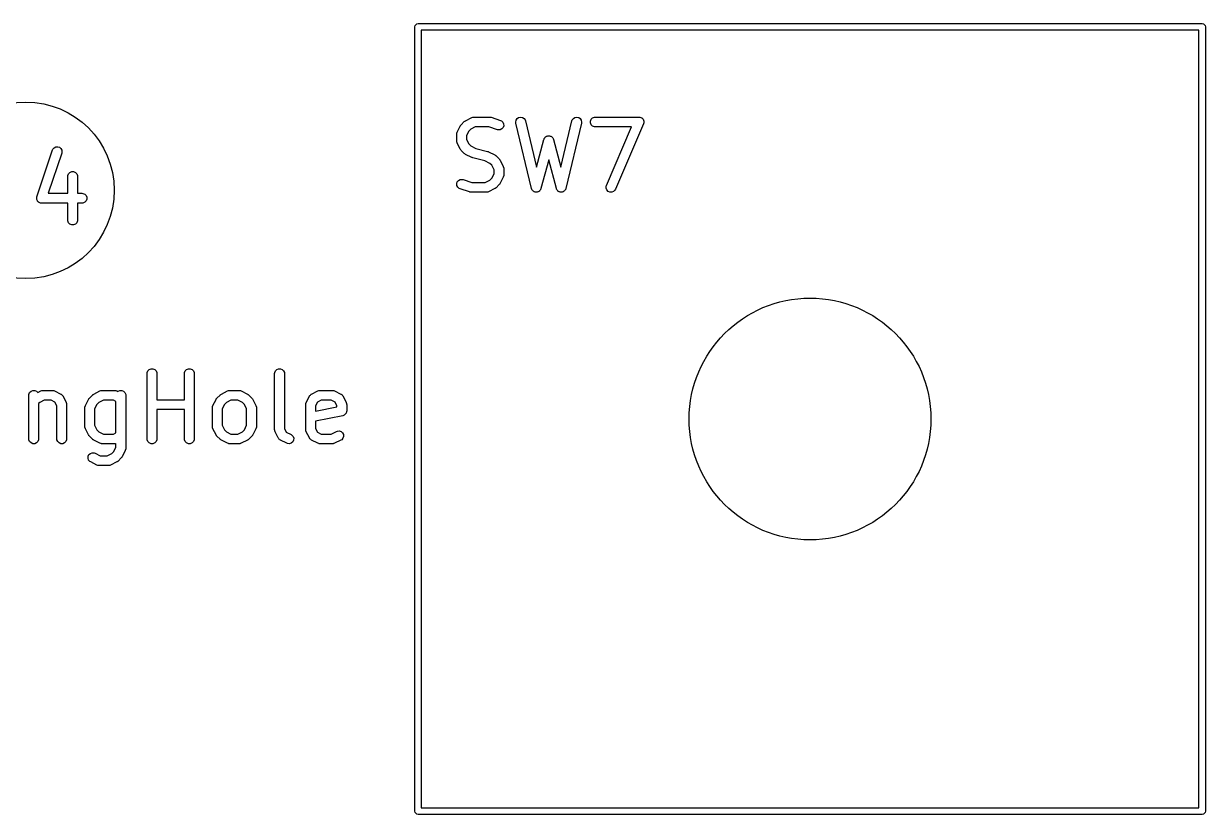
# Model space of a CAD drawing. Extents: x 0.58 to 7.69, y -5.21 to -0.56.
# Drawn here: x 6.613 to 7.325, y -2.876 to -2.4 of the extents above; entities that cross this region are included whole.
import ezdxf

# ---------------------------------------------------------------- set-up
doc = ezdxf.new("R2010")
doc.units = 0
doc.header["$MEASUREMENT"] = 0
doc.layers.add('BLACK', color=7, linetype='CONTINUOUS')

msp = doc.modelspace()

# ---------------------------------------------------------------- linework, layer by layer
at = {"layer": 'BLACK', "linetype": 'CONTINUOUS'}
for p, q in [((6.84843, -2.40157), (6.84858, -2.40082)), ((6.84843, -2.87402), (6.84843, -2.40157)), ((6.84858, -2.40082), (6.84964, -2.39976)), ((6.84964, -2.39976), (6.85039, -2.39961)), ((6.85039, -2.39961), (7.32283, -2.39961)), ((6.85236, -2.40354), (6.85236, -2.87205)), ((7.32087, -2.40354), (6.85236, -2.40354)), ((7.32087, -2.87205), (7.32087, -2.40354)), ((7.32283, -2.39961), (7.32359, -2.39976)), ((7.32359, -2.39976), (7.32465, -2.40082)), ((7.32465, -2.40082), (7.3248, -2.40157)), ((7.3248, -2.40157), (7.3248, -2.87402)), ((6.87907, -2.45808), (6.88282, -2.45621)), ((6.88282, -2.45621), (6.88336, -2.456)), ((6.88336, -2.456), (6.88347, -2.456)), ((6.88347, -2.456), (6.88356, -2.45596)), ((6.88356, -2.45596), (6.88414, -2.4559)), ((6.88414, -2.4559), (6.89351, -2.4559)), ((6.89351, -2.4559), (6.8938, -2.45593)), ((6.8938, -2.45593), (6.89388, -2.45592)), ((6.89388, -2.45592), (6.89398, -2.45594)), ((6.89398, -2.45594), (6.89409, -2.45596)), ((6.89409, -2.45596), (6.89416, -2.45598)), ((6.89416, -2.45598), (6.89445, -2.45605)), ((6.89445, -2.45605), (6.90007, -2.45792)), ((6.9101, -2.45684), (6.91103, -2.45617)), ((6.91103, -2.45617), (6.91215, -2.4559)), ((6.91215, -2.4559), (6.91329, -2.45608)), ((6.91329, -2.45608), (6.91427, -2.45669)), ((6.944, -2.45669), (6.94498, -2.45608)), ((6.94498, -2.45608), (6.94612, -2.4559)), ((6.94612, -2.4559), (6.94724, -2.45617)), ((6.94724, -2.45617), (6.94817, -2.45684)), ((6.9548, -2.45721), (6.95561, -2.4564)), ((6.95561, -2.4564), (6.95668, -2.45596)), ((6.95668, -2.45596), (6.95726, -2.4559)), ((6.95726, -2.4559), (6.9835, -2.4559)), ((6.9835, -2.4559), (6.98408, -2.45596)), ((6.98408, -2.45596), (6.9841, -2.45596)), ((6.9841, -2.45596), (6.98411, -2.45596)), ((6.98411, -2.45596), (6.98463, -2.45618)), ((6.98463, -2.45618), (6.98514, -2.4564)), ((6.98514, -2.4564), (6.98516, -2.45641)), ((6.98516, -2.45641), (6.98517, -2.45642)), ((6.98517, -2.45642), (6.98556, -2.45682)), ((6.874, -2.46503), (6.87587, -2.46128)), ((6.87587, -2.46128), (6.87603, -2.46103)), ((6.87603, -2.46103), (6.87606, -2.46096)), ((6.87606, -2.46096), (6.87613, -2.46088)), ((6.87613, -2.46088), (6.87618, -2.46079)), ((6.87618, -2.46079), (6.87624, -2.46074)), ((6.87624, -2.46074), (6.87643, -2.46051)), ((6.87643, -2.46051), (6.8783, -2.45864)), ((6.8783, -2.45864), (6.87853, -2.45845)), ((6.87853, -2.45845), (6.87858, -2.45839)), ((6.87858, -2.45839), (6.87867, -2.45834)), ((6.87867, -2.45834), (6.87875, -2.45827)), ((6.87875, -2.45827), (6.87882, -2.45824)), ((6.87882, -2.45824), (6.87907, -2.45808)), ((6.88214, -2.46315), (6.88094, -2.46435)), ((6.88484, -2.4618), (6.88214, -2.46315)), ((6.89303, -2.4618), (6.88484, -2.4618)), ((6.8982, -2.46353), (6.89303, -2.4618)), ((6.89877, -2.46366), (6.8982, -2.46353)), ((6.89992, -2.46357), (6.89877, -2.46366)), ((6.90095, -2.46306), (6.89992, -2.46357)), ((6.90007, -2.45792), (6.9006, -2.45816)), ((6.9006, -2.45816), (6.90147, -2.45892)), ((6.9017, -2.46219), (6.90095, -2.46306)), ((6.90147, -2.45892), (6.90199, -2.45995)), ((6.90207, -2.4611), (6.9017, -2.46219)), ((6.90199, -2.45995), (6.90207, -2.4611)), ((6.90931, -2.45896), (6.90949, -2.45782)), ((6.90939, -2.45954), (6.90931, -2.45896)), ((6.91876, -2.49891), (6.90939, -2.45954)), ((6.90949, -2.45782), (6.9101, -2.45684)), ((6.91427, -2.45669), (6.91494, -2.45762)), ((6.91494, -2.45762), (6.91513, -2.45817)), ((6.91513, -2.45817), (6.9218, -2.48615)), ((6.93647, -2.48615), (6.94313, -2.45817)), ((6.94888, -2.45954), (6.93951, -2.49891)), ((6.94313, -2.45817), (6.94332, -2.45762)), ((6.94332, -2.45762), (6.944, -2.45669)), ((6.94817, -2.45684), (6.94878, -2.45782)), ((6.94878, -2.45782), (6.94896, -2.45896)), ((6.94896, -2.45896), (6.94888, -2.45954)), ((6.95436, -2.45828), (6.9548, -2.45721)), ((6.95436, -2.45943), (6.95436, -2.45828)), ((6.9548, -2.46049), (6.95436, -2.45943)), ((6.95561, -2.46131), (6.9548, -2.46049)), ((6.95668, -2.46175), (6.95561, -2.46131)), ((6.95726, -2.4618), (6.95668, -2.46175)), ((6.97902, -2.4618), (6.95726, -2.4618)), ((6.96392, -2.49706), (6.97902, -2.4618)), ((6.98622, -2.46001), (6.96934, -2.49938)), ((6.98556, -2.45682), (6.98596, -2.45721)), ((6.98596, -2.45721), (6.98596, -2.45723)), ((6.98596, -2.45723), (6.98598, -2.45724)), ((6.98598, -2.45724), (6.98618, -2.45776)), ((6.98618, -2.45776), (6.9864, -2.45828)), ((6.98639, -2.45946), (6.98622, -2.46001)), ((6.9864, -2.45943), (6.98639, -2.45944)), ((6.98639, -2.45944), (6.98639, -2.45946)), ((6.9864, -2.45828), (6.9864, -2.45829)), ((6.9864, -2.45829), (6.9864, -2.45831)), ((6.9864, -2.45831), (6.9864, -2.45887)), ((6.9864, -2.45887), (6.9864, -2.45943)), ((6.87369, -2.46635), (6.87374, -2.46577)), ((6.87369, -2.4701), (6.87369, -2.46635)), ((6.87374, -2.47068), (6.87369, -2.4701)), ((6.87374, -2.46577), (6.87378, -2.46568)), ((6.87378, -2.47077), (6.87374, -2.47068)), ((6.87378, -2.46568), (6.87379, -2.46557)), ((6.87379, -2.46557), (6.874, -2.46503)), ((6.88094, -2.46435), (6.87959, -2.46705)), ((6.87959, -2.46705), (6.87959, -2.4694)), ((6.87959, -2.4694), (6.88094, -2.4721)), ((6.9218, -2.48615), (6.92628, -2.46934)), ((6.92628, -2.46934), (6.92633, -2.4692)), ((6.92633, -2.4692), (6.92634, -2.46915)), ((6.92634, -2.46915), (6.92638, -2.46908)), ((6.92638, -2.46908), (6.92648, -2.4688)), ((6.92648, -2.4688), (6.92672, -2.46849)), ((6.92672, -2.46849), (6.92692, -2.46815)), ((6.92692, -2.46815), (6.92707, -2.46803)), ((6.92707, -2.46803), (6.92718, -2.46788)), ((6.92718, -2.46788), (6.92752, -2.46769)), ((6.92752, -2.46769), (6.92783, -2.46745)), ((6.92783, -2.46745), (6.92802, -2.4674)), ((6.92802, -2.4674), (6.92818, -2.4673)), ((6.92818, -2.4673), (6.92857, -2.46725)), ((6.92857, -2.46725), (6.92894, -2.46715)), ((6.92894, -2.46715), (6.92913, -2.46718)), ((6.92913, -2.46718), (6.92932, -2.46715)), ((6.92932, -2.46715), (6.9297, -2.46725)), ((6.9297, -2.46725), (6.93009, -2.4673)), ((6.93009, -2.4673), (6.93025, -2.4674)), ((6.93025, -2.4674), (6.93044, -2.46745)), ((6.93044, -2.46745), (6.93075, -2.46769)), ((6.93075, -2.46769), (6.93108, -2.46788)), ((6.93108, -2.46788), (6.9312, -2.46803)), ((6.9312, -2.46803), (6.93135, -2.46815)), ((6.93135, -2.46815), (6.93155, -2.46849)), ((6.93155, -2.46849), (6.93178, -2.4688)), ((6.93178, -2.4688), (6.93189, -2.46908)), ((6.93189, -2.46908), (6.93193, -2.46915)), ((6.93193, -2.46915), (6.93194, -2.4692)), ((6.93194, -2.4692), (6.93199, -2.46934)), ((6.93199, -2.46934), (6.93647, -2.48615)), ((6.62075, -2.50385), (6.63012, -2.47573)), ((6.63572, -2.4776), (6.62764, -2.50183)), ((6.63012, -2.47573), (6.63036, -2.4752)), ((6.63036, -2.4752), (6.63111, -2.47433)), ((6.63111, -2.47433), (6.63214, -2.47381)), ((6.63214, -2.47381), (6.63329, -2.47373)), ((6.63329, -2.47373), (6.63438, -2.4741)), ((6.63438, -2.4741), (6.63525, -2.47485)), ((6.63525, -2.47485), (6.63577, -2.47588)), ((6.63585, -2.47703), (6.63572, -2.4776)), ((6.63577, -2.47588), (6.63585, -2.47703)), ((6.87379, -2.47088), (6.87378, -2.47077)), ((6.874, -2.47142), (6.87379, -2.47088)), ((6.87587, -2.47517), (6.874, -2.47142)), ((6.87603, -2.47542), (6.87587, -2.47517)), ((6.87606, -2.47549), (6.87603, -2.47542)), ((6.87613, -2.47557), (6.87606, -2.47549)), ((6.87618, -2.47566), (6.87613, -2.47557)), ((6.87624, -2.47571), (6.87618, -2.47566)), ((6.87643, -2.47594), (6.87624, -2.47571)), ((6.8783, -2.47781), (6.87643, -2.47594)), ((6.87853, -2.478), (6.8783, -2.47781)), ((6.88094, -2.4721), (6.88214, -2.4733)), ((6.88214, -2.4733), (6.88517, -2.47481)), ((6.88517, -2.47481), (6.89235, -2.47661)), ((6.89235, -2.47661), (6.8924, -2.47662)), ((6.8924, -2.47662), (6.89242, -2.47663)), ((6.89242, -2.47663), (6.89266, -2.47672)), ((6.89266, -2.47672), (6.8929, -2.4768)), ((6.8929, -2.4768), (6.89292, -2.47682)), ((6.89292, -2.47682), (6.89296, -2.47683)), ((6.89296, -2.47683), (6.89671, -2.47871)), ((6.87858, -2.47806), (6.87853, -2.478)), ((6.87867, -2.47811), (6.87858, -2.47806)), ((6.87875, -2.47818), (6.87867, -2.47811)), ((6.87882, -2.47821), (6.87875, -2.47818)), ((6.87907, -2.47837), (6.87882, -2.47821)), ((6.88282, -2.48024), (6.87907, -2.47837)), ((6.88286, -2.48026), (6.88282, -2.48024)), ((6.88288, -2.48027), (6.88286, -2.48026)), ((6.88312, -2.48035), (6.88288, -2.48027)), ((6.88336, -2.48045), (6.88312, -2.48035)), ((6.88338, -2.48045), (6.88336, -2.48045)), ((6.88342, -2.48046), (6.88338, -2.48045)), ((6.89061, -2.48226), (6.88342, -2.48046)), ((6.89364, -2.48378), (6.89061, -2.48226)), ((6.89484, -2.48497), (6.89364, -2.48378)), ((6.89618, -2.48767), (6.89484, -2.48497)), ((6.89671, -2.47871), (6.89696, -2.47886)), ((6.89696, -2.47886), (6.89703, -2.47889)), ((6.89703, -2.47889), (6.89711, -2.47896)), ((6.89711, -2.47896), (6.8972, -2.47902)), ((6.8972, -2.47902), (6.89725, -2.47907)), ((6.89725, -2.47907), (6.89748, -2.47926)), ((6.89748, -2.47926), (6.89935, -2.48114)), ((6.89935, -2.48114), (6.89954, -2.48136)), ((6.89954, -2.48136), (6.8996, -2.48141)), ((6.8996, -2.48141), (6.89965, -2.4815)), ((6.89965, -2.4815), (6.89972, -2.48158)), ((6.89972, -2.48158), (6.89975, -2.48165)), ((6.89975, -2.48165), (6.8999, -2.4819)), ((6.8999, -2.4819), (6.90178, -2.48565)), ((6.92913, -2.48156), (6.92449, -2.49898)), ((6.93378, -2.49898), (6.92913, -2.48156)), ((6.63934, -2.49166), (6.6394, -2.49108)), ((6.63934, -2.50183), (6.63934, -2.49166)), ((6.6394, -2.49108), (6.63984, -2.49002)), ((6.63984, -2.49002), (6.64065, -2.4892)), ((6.64065, -2.4892), (6.64172, -2.48876)), ((6.64172, -2.48876), (6.64287, -2.48876)), ((6.64287, -2.48876), (6.64394, -2.4892)), ((6.64394, -2.4892), (6.64475, -2.49002)), ((6.64475, -2.49002), (6.64519, -2.49108)), ((6.64519, -2.49108), (6.64525, -2.49166)), ((6.64525, -2.49166), (6.64525, -2.50183)), ((6.89484, -2.49272), (6.89618, -2.49003)), ((6.89618, -2.49003), (6.89618, -2.48767)), ((6.90178, -2.49204), (6.8999, -2.49579)), ((6.90178, -2.48565), (6.90199, -2.48619)), ((6.90199, -2.4915), (6.90178, -2.49204)), ((6.90199, -2.48619), (6.90199, -2.4863)), ((6.90199, -2.4863), (6.90203, -2.4864)), ((6.90203, -2.4913), (6.90199, -2.4914)), ((6.90199, -2.4914), (6.90199, -2.4915)), ((6.90203, -2.4864), (6.90209, -2.48697)), ((6.90209, -2.49072), (6.90203, -2.4913)), ((6.90209, -2.48697), (6.90209, -2.49072)), ((6.87371, -2.49598), (6.87408, -2.49488)), ((6.87379, -2.49713), (6.87371, -2.49598)), ((6.87431, -2.49816), (6.87379, -2.49713)), ((6.87408, -2.49488), (6.87483, -2.49401)), ((6.87518, -2.49891), (6.87431, -2.49816)), ((6.87483, -2.49401), (6.87586, -2.4935)), ((6.87571, -2.49915), (6.87518, -2.49891)), ((6.88133, -2.50102), (6.87571, -2.49915)), ((6.87586, -2.4935), (6.87701, -2.49342)), ((6.87701, -2.49342), (6.87757, -2.49355)), ((6.87757, -2.49355), (6.88274, -2.49527)), ((6.88274, -2.49527), (6.89094, -2.49527)), ((6.89094, -2.49527), (6.89364, -2.49392)), ((6.89671, -2.49899), (6.89296, -2.50086)), ((6.89364, -2.49392), (6.89484, -2.49272)), ((6.89696, -2.49883), (6.89671, -2.49899)), ((6.89703, -2.4988), (6.89696, -2.49883)), ((6.89711, -2.49874), (6.89703, -2.4988)), ((6.8972, -2.49868), (6.89711, -2.49874)), ((6.89725, -2.49862), (6.8972, -2.49868)), ((6.89748, -2.49843), (6.89725, -2.49862)), ((6.89935, -2.49656), (6.89748, -2.49843)), ((6.89954, -2.49633), (6.89935, -2.49656)), ((6.8996, -2.49628), (6.89954, -2.49633)), ((6.89965, -2.49619), (6.8996, -2.49628)), ((6.89972, -2.49611), (6.89965, -2.49619)), ((6.89975, -2.49604), (6.89972, -2.49611)), ((6.8999, -2.49579), (6.89975, -2.49604)), ((6.91883, -2.4991), (6.91876, -2.49891)), ((6.91884, -2.49917), (6.91883, -2.4991)), ((6.91888, -2.49924), (6.91884, -2.49917)), ((6.91895, -2.49945), (6.91888, -2.49924)), ((6.92441, -2.49918), (6.9244, -2.49925)), ((6.92449, -2.49898), (6.92441, -2.49918)), ((6.93385, -2.49918), (6.93378, -2.49898)), ((6.93386, -2.49925), (6.93385, -2.49918)), ((6.93939, -2.49924), (6.93932, -2.49945)), ((6.93943, -2.49917), (6.93939, -2.49924)), ((6.93944, -2.4991), (6.93943, -2.49917)), ((6.93951, -2.49891), (6.93944, -2.4991)), ((6.96373, -2.49876), (6.96374, -2.49761)), ((6.96415, -2.49983), (6.96373, -2.49876)), ((6.96374, -2.49761), (6.96392, -2.49706)), ((6.62062, -2.50441), (6.62065, -2.50427)), ((6.62065, -2.50489), (6.62062, -2.50441)), ((6.62065, -2.50421), (6.62068, -2.50413)), ((6.62065, -2.50427), (6.62065, -2.50421)), ((6.62065, -2.50536), (6.62065, -2.50489)), ((6.62069, -2.50546), (6.62065, -2.50536)), ((6.62068, -2.50413), (6.62075, -2.50385)), ((6.6207, -2.50556), (6.62069, -2.50546)), ((6.62091, -2.50599), (6.6207, -2.50556)), ((6.62109, -2.50642), (6.62091, -2.50599)), ((6.62764, -2.50183), (6.63934, -2.50183)), ((6.64525, -2.50183), (6.64792, -2.50183)), ((6.64792, -2.50183), (6.6485, -2.50189)), ((6.6485, -2.50189), (6.64956, -2.50233)), ((6.64956, -2.50233), (6.65037, -2.50314)), ((6.65037, -2.50314), (6.65081, -2.50421)), ((6.65081, -2.50536), (6.65037, -2.50642)), ((6.65081, -2.50421), (6.65081, -2.50536)), ((6.88162, -2.50109), (6.88133, -2.50102)), ((6.88169, -2.50112), (6.88162, -2.50109)), ((6.88179, -2.50113), (6.88169, -2.50112)), ((6.8819, -2.50115), (6.88179, -2.50113)), ((6.88197, -2.50115), (6.8819, -2.50115)), ((6.88226, -2.50117), (6.88197, -2.50115)), ((6.89164, -2.50117), (6.88226, -2.50117)), ((6.89221, -2.50112), (6.89164, -2.50117)), ((6.89231, -2.50108), (6.89221, -2.50112)), ((6.89242, -2.50107), (6.89231, -2.50108)), ((6.89296, -2.50086), (6.89242, -2.50107)), ((6.9192, -2.4998), (6.91895, -2.49945)), ((6.91942, -2.50017), (6.9192, -2.4998)), ((6.91954, -2.50026), (6.91942, -2.50017)), ((6.91963, -2.50039), (6.91954, -2.50026)), ((6.91999, -2.50061), (6.91963, -2.50039)), ((6.92033, -2.50087), (6.91999, -2.50061)), ((6.92048, -2.50091), (6.92033, -2.50087)), ((6.92061, -2.50099), (6.92048, -2.50091)), ((6.92103, -2.50106), (6.92061, -2.50099)), ((6.92145, -2.50117), (6.92103, -2.50106)), ((6.9216, -2.50115), (6.92145, -2.50117)), ((6.92175, -2.50117), (6.9216, -2.50115)), ((6.92216, -2.50107), (6.92175, -2.50117)), ((6.92259, -2.50102), (6.92216, -2.50107)), ((6.92272, -2.50094), (6.92259, -2.50102)), ((6.92287, -2.50091), (6.92272, -2.50094)), ((6.92321, -2.50065), (6.92287, -2.50091)), ((6.92358, -2.50044), (6.92321, -2.50065)), ((6.92368, -2.50032), (6.92358, -2.50044)), ((6.9238, -2.50023), (6.92368, -2.50032)), ((6.92402, -2.49986), (6.9238, -2.50023)), ((6.92428, -2.49952), (6.92402, -2.49986)), ((6.92436, -2.49931), (6.92428, -2.49952)), ((6.9244, -2.49925), (6.92436, -2.49931)), ((6.9339, -2.49931), (6.93386, -2.49925)), ((6.93398, -2.49952), (6.9339, -2.49931)), ((6.93424, -2.49986), (6.93398, -2.49952)), ((6.93447, -2.50023), (6.93424, -2.49986)), ((6.93459, -2.50032), (6.93447, -2.50023)), ((6.93468, -2.50044), (6.93459, -2.50032)), ((6.93505, -2.50065), (6.93468, -2.50044)), ((6.9354, -2.50091), (6.93505, -2.50065)), ((6.93555, -2.50094), (6.9354, -2.50091)), ((6.93568, -2.50102), (6.93555, -2.50094)), ((6.93611, -2.50107), (6.93568, -2.50102)), ((6.93652, -2.50117), (6.93611, -2.50107)), ((6.93667, -2.50115), (6.93652, -2.50117)), ((6.93682, -2.50117), (6.93667, -2.50115)), ((6.93724, -2.50106), (6.93682, -2.50117)), ((6.93766, -2.50099), (6.93724, -2.50106)), ((6.93779, -2.50091), (6.93766, -2.50099)), ((6.93794, -2.50087), (6.93779, -2.50091)), ((6.93828, -2.50061), (6.93794, -2.50087)), ((6.93864, -2.50039), (6.93828, -2.50061)), ((6.93873, -2.50026), (6.93864, -2.50039)), ((6.93885, -2.50017), (6.93873, -2.50026)), ((6.93907, -2.4998), (6.93885, -2.50017)), ((6.93932, -2.49945), (6.93907, -2.4998)), ((6.96496, -2.50066), (6.96415, -2.49983)), ((6.96602, -2.50111), (6.96496, -2.50066)), ((6.96717, -2.50112), (6.96602, -2.50111)), ((6.96824, -2.5007), (6.96717, -2.50112)), ((6.96906, -2.49989), (6.96824, -2.5007)), ((6.96934, -2.49938), (6.96906, -2.49989)), ((6.62117, -2.5065), (6.62109, -2.50642)), ((6.62121, -2.50659), (6.62117, -2.5065)), ((6.62157, -2.5069), (6.62121, -2.50659)), ((6.62191, -2.50724), (6.62157, -2.5069)), ((6.622, -2.50728), (6.62191, -2.50724)), ((6.62208, -2.50735), (6.622, -2.50728)), ((6.62253, -2.5075), (6.62208, -2.50735)), ((6.62297, -2.50768), (6.62253, -2.5075)), ((6.62312, -2.50769), (6.62297, -2.50768)), ((6.62318, -2.50771), (6.62312, -2.50769)), ((6.62326, -2.50771), (6.62318, -2.50771)), ((6.62355, -2.50774), (6.62326, -2.50771)), ((6.63934, -2.50774), (6.62355, -2.50774)), ((6.63934, -2.51791), (6.63934, -2.50774)), ((6.64792, -2.50774), (6.64525, -2.50774)), ((6.64525, -2.50774), (6.64525, -2.51791)), ((6.6485, -2.50768), (6.64792, -2.50774)), ((6.64956, -2.50724), (6.6485, -2.50768)), ((6.65037, -2.50642), (6.64956, -2.50724)), ((6.6394, -2.51848), (6.63934, -2.51791)), ((6.63984, -2.51955), (6.6394, -2.51848)), ((6.64065, -2.52036), (6.63984, -2.51955)), ((6.64172, -2.5208), (6.64065, -2.52036)), ((6.64394, -2.52036), (6.64287, -2.5208)), ((6.64475, -2.51955), (6.64394, -2.52036)), ((6.64519, -2.51848), (6.64475, -2.51955)), ((6.64525, -2.51791), (6.64519, -2.51848)), ((6.64287, -2.5208), (6.64172, -2.5208)), ((6.68715, -2.61043), (6.68721, -2.60985)), ((6.68715, -2.6498), (6.68715, -2.61043)), ((6.68721, -2.60985), (6.68765, -2.60879)), ((6.68765, -2.60879), (6.68846, -2.60797)), ((6.68846, -2.60797), (6.68953, -2.60753)), ((6.68953, -2.60753), (6.69068, -2.60753)), ((6.69068, -2.60753), (6.69174, -2.60797)), ((6.69174, -2.60797), (6.69256, -2.60879)), ((6.69256, -2.60879), (6.693, -2.60985)), ((6.693, -2.60985), (6.69305, -2.61043)), ((6.69305, -2.61043), (6.69305, -2.62622)), ((6.70965, -2.61043), (6.7097, -2.60985)), ((6.70965, -2.62622), (6.70965, -2.61043)), ((6.7097, -2.60985), (6.71014, -2.60879)), ((6.71014, -2.60879), (6.71096, -2.60797)), ((6.71096, -2.60797), (6.71202, -2.60753)), ((6.71202, -2.60753), (6.71317, -2.60753)), ((6.71317, -2.60753), (6.71424, -2.60797)), ((6.71424, -2.60797), (6.71505, -2.60879)), ((6.71505, -2.60879), (6.71549, -2.60985)), ((6.71549, -2.60985), (6.71555, -2.61043)), ((6.71555, -2.61043), (6.71555, -2.6498)), ((6.76401, -2.61043), (6.76407, -2.60985)), ((6.76401, -2.64417), (6.76401, -2.61043)), ((6.76407, -2.60985), (6.76451, -2.60879)), ((6.76451, -2.60879), (6.76533, -2.60797)), ((6.76533, -2.60797), (6.76639, -2.60753)), ((6.76639, -2.60753), (6.76754, -2.60753)), ((6.76754, -2.60753), (6.76861, -2.60797)), ((6.76861, -2.60797), (6.76942, -2.60879)), ((6.76942, -2.60879), (6.76986, -2.60985)), ((6.76986, -2.60985), (6.76992, -2.61043)), ((6.76992, -2.61043), (6.76992, -2.64347)), ((6.61591, -2.62355), (6.61596, -2.62297)), ((6.61591, -2.6498), (6.61591, -2.62355)), ((6.61596, -2.62297), (6.6164, -2.62191)), ((6.6164, -2.62191), (6.61722, -2.62109)), ((6.61722, -2.62109), (6.61828, -2.62065)), ((6.61828, -2.62065), (6.61944, -2.62065)), ((6.61944, -2.62065), (6.6205, -2.62109)), ((6.6205, -2.62109), (6.62126, -2.62186)), ((6.62126, -2.62186), (6.62316, -2.62091)), ((6.62518, -2.6265), (6.62248, -2.62785)), ((6.62316, -2.62091), (6.6237, -2.6207)), ((6.6237, -2.6207), (6.62381, -2.62069)), ((6.62381, -2.62069), (6.62391, -2.62065)), ((6.62391, -2.62065), (6.62448, -2.6206)), ((6.62448, -2.6206), (6.63011, -2.6206)), ((6.62941, -2.6265), (6.62518, -2.6265)), ((6.63166, -2.62762), (6.62941, -2.6265)), ((6.63011, -2.6206), (6.63068, -2.62065)), ((6.63068, -2.62065), (6.63078, -2.62069)), ((6.63078, -2.62069), (6.63089, -2.6207)), ((6.63089, -2.6207), (6.63143, -2.62091)), ((6.63143, -2.62091), (6.63518, -2.62278)), ((6.63518, -2.62278), (6.63528, -2.62284)), ((6.63528, -2.62284), (6.63532, -2.62286)), ((6.63532, -2.62286), (6.63538, -2.62291)), ((6.63538, -2.62291), (6.63567, -2.62309)), ((6.63567, -2.62309), (6.63591, -2.62337)), ((6.63591, -2.62337), (6.63619, -2.62361)), ((6.63619, -2.62361), (6.63637, -2.62391)), ((6.63637, -2.62391), (6.63642, -2.62396)), ((6.63642, -2.62396), (6.63644, -2.62401)), ((6.63644, -2.62401), (6.6365, -2.6241)), ((6.6365, -2.6241), (6.63837, -2.62785)), ((6.64996, -2.62973), (6.65184, -2.62598)), ((6.65184, -2.62598), (6.652, -2.62573)), ((6.652, -2.62573), (6.65203, -2.62566)), ((6.65203, -2.62566), (6.65209, -2.62558)), ((6.65209, -2.62558), (6.65215, -2.62549)), ((6.65215, -2.62549), (6.65221, -2.62544)), ((6.65221, -2.62544), (6.65239, -2.62521)), ((6.65239, -2.62521), (6.65427, -2.62334)), ((6.65427, -2.62334), (6.65449, -2.62315)), ((6.65449, -2.62315), (6.65455, -2.62309)), ((6.65455, -2.62309), (6.65463, -2.62304)), ((6.65463, -2.62304), (6.65471, -2.62297)), ((6.65471, -2.62297), (6.65479, -2.62294)), ((6.65479, -2.62294), (6.65503, -2.62278)), ((6.65503, -2.62278), (6.65878, -2.62091)), ((6.6608, -2.6265), (6.6581, -2.62785)), ((6.65878, -2.62091), (6.65933, -2.6207)), ((6.65933, -2.6207), (6.65943, -2.62069)), ((6.65943, -2.62069), (6.65953, -2.62065)), ((6.65953, -2.62065), (6.6601, -2.6206)), ((6.6601, -2.6206), (6.6676, -2.6206)), ((6.66691, -2.6265), (6.6608, -2.6265)), ((6.6684, -2.62725), (6.66691, -2.6265)), ((6.6676, -2.6206), (6.66818, -2.62065)), ((6.66818, -2.62065), (6.66828, -2.62069)), ((6.66828, -2.62069), (6.66838, -2.6207)), ((6.66838, -2.6207), (6.66892, -2.62091)), ((6.6684, -2.6461), (6.6684, -2.62725)), ((6.66892, -2.62091), (6.66957, -2.62123)), ((6.66957, -2.62123), (6.66971, -2.62109)), ((6.66971, -2.62109), (6.67078, -2.62065)), ((6.67078, -2.62065), (6.67193, -2.62065)), ((6.67193, -2.62065), (6.67299, -2.62109)), ((6.67299, -2.62109), (6.67381, -2.62191)), ((6.67381, -2.62191), (6.67425, -2.62297)), ((6.67425, -2.62297), (6.67431, -2.62355)), ((6.67431, -2.62355), (6.67431, -2.65542)), ((6.69305, -2.62622), (6.70965, -2.62622)), ((6.72683, -2.62973), (6.72871, -2.62598)), ((6.72871, -2.62598), (6.72886, -2.62573)), ((6.72886, -2.62573), (6.72889, -2.62566)), ((6.72889, -2.62566), (6.72896, -2.62558)), ((6.72896, -2.62558), (6.72901, -2.62549)), ((6.72901, -2.62549), (6.72907, -2.62544)), ((6.72907, -2.62544), (6.72926, -2.62521)), ((6.72926, -2.62521), (6.73113, -2.62334)), ((6.73113, -2.62334), (6.73136, -2.62315)), ((6.73136, -2.62315), (6.73141, -2.62309)), ((6.73141, -2.62309), (6.7315, -2.62304)), ((6.7315, -2.62304), (6.73158, -2.62297)), ((6.73158, -2.62297), (6.73165, -2.62294)), ((6.73165, -2.62294), (6.7319, -2.62278)), ((6.7319, -2.62278), (6.73565, -2.62091)), ((6.73767, -2.6265), (6.73497, -2.62785)), ((6.73565, -2.62091), (6.73619, -2.6207)), ((6.73619, -2.6207), (6.7363, -2.62069)), ((6.7363, -2.62069), (6.73639, -2.62065)), ((6.73639, -2.62065), (6.73697, -2.6206)), ((6.73697, -2.6206), (6.74259, -2.6206)), ((6.7419, -2.6265), (6.73767, -2.6265)), ((6.7446, -2.62785), (6.7419, -2.6265)), ((6.74259, -2.6206), (6.74317, -2.62065)), ((6.74317, -2.62065), (6.74327, -2.62069)), ((6.74327, -2.62069), (6.74337, -2.6207)), ((6.74337, -2.6207), (6.74392, -2.62091)), ((6.74392, -2.62091), (6.74766, -2.62278)), ((6.74766, -2.62278), (6.74791, -2.62294)), ((6.74791, -2.62294), (6.74798, -2.62297)), ((6.74798, -2.62297), (6.74807, -2.62304)), ((6.74807, -2.62304), (6.74815, -2.62309)), ((6.74815, -2.62309), (6.74821, -2.62315)), ((6.74821, -2.62315), (6.74843, -2.62334)), ((6.74843, -2.62334), (6.75031, -2.62521)), ((6.75031, -2.62521), (6.75049, -2.62544)), ((6.75049, -2.62544), (6.75055, -2.62549)), ((6.75055, -2.62549), (6.75061, -2.62558)), ((6.75061, -2.62558), (6.75067, -2.62566)), ((6.75067, -2.62566), (6.7507, -2.62573)), ((6.7507, -2.62573), (6.75086, -2.62598)), ((6.75086, -2.62598), (6.75273, -2.62973)), ((6.78307, -2.62785), (6.78495, -2.6241)), ((6.78495, -2.6241), (6.78501, -2.62401)), ((6.78501, -2.62401), (6.78502, -2.62396)), ((6.78502, -2.62396), (6.78507, -2.62391)), ((6.78507, -2.62391), (6.78526, -2.62361)), ((6.78526, -2.62361), (6.78554, -2.62337)), ((6.78554, -2.62337), (6.78578, -2.62309)), ((6.78578, -2.62309), (6.78607, -2.62291)), ((6.78607, -2.62291), (6.78613, -2.62286)), ((6.78613, -2.62286), (6.78617, -2.62284)), ((6.78617, -2.62284), (6.78627, -2.62278)), ((6.78627, -2.62278), (6.79002, -2.62091)), ((6.79204, -2.6265), (6.78979, -2.62762)), ((6.79002, -2.62091), (6.79056, -2.6207)), ((6.79056, -2.6207), (6.79066, -2.62069)), ((6.79066, -2.62069), (6.79076, -2.62065)), ((6.79076, -2.62065), (6.79134, -2.6206)), ((6.79134, -2.6206), (6.79884, -2.6206)), ((6.79814, -2.6265), (6.79204, -2.6265)), ((6.80039, -2.62762), (6.79814, -2.6265)), ((6.79884, -2.6206), (6.79941, -2.62065)), ((6.79941, -2.62065), (6.79951, -2.62069)), ((6.79951, -2.62069), (6.79962, -2.6207)), ((6.79962, -2.6207), (6.80016, -2.62091)), ((6.80016, -2.62091), (6.80391, -2.62278)), ((6.80391, -2.62278), (6.804, -2.62284)), ((6.804, -2.62284), (6.80405, -2.62286)), ((6.80405, -2.62286), (6.80411, -2.62291)), ((6.80411, -2.62291), (6.8044, -2.62309)), ((6.8044, -2.62309), (6.80464, -2.62337)), ((6.80464, -2.62337), (6.80492, -2.62361)), ((6.80492, -2.62361), (6.8051, -2.62391)), ((6.8051, -2.62391), (6.80515, -2.62396)), ((6.80515, -2.62396), (6.80517, -2.62401)), ((6.80517, -2.62401), (6.80523, -2.6241)), ((6.80523, -2.6241), (6.8071, -2.62785)), ((6.62248, -2.62785), (6.62181, -2.62852)), ((6.62181, -2.62852), (6.62181, -2.6498)), ((6.63278, -2.62987), (6.63166, -2.62762)), ((6.63278, -2.6498), (6.63278, -2.62987)), ((6.63837, -2.62785), (6.63858, -2.62839)), ((6.63858, -2.62839), (6.63859, -2.6285)), ((6.63859, -2.6285), (6.63863, -2.6286)), ((6.63863, -2.6286), (6.63869, -2.62917)), ((6.63869, -2.62917), (6.63869, -2.6498)), ((6.64965, -2.63105), (6.64971, -2.63047)), ((6.64965, -2.6423), (6.64965, -2.63105)), ((6.64971, -2.63047), (6.64975, -2.63037)), ((6.64975, -2.63037), (6.64976, -2.63027)), ((6.64976, -2.63027), (6.64996, -2.62973)), ((6.65691, -2.62905), (6.65556, -2.63175)), ((6.65556, -2.63175), (6.65556, -2.6416)), ((6.6581, -2.62785), (6.65691, -2.62905)), ((6.70965, -2.63213), (6.69305, -2.63213)), ((6.69305, -2.63213), (6.69305, -2.6498)), ((6.70965, -2.6498), (6.70965, -2.63213)), ((6.72652, -2.63105), (6.72658, -2.63047)), ((6.72652, -2.6423), (6.72652, -2.63105)), ((6.72658, -2.63047), (6.72662, -2.63037)), ((6.72662, -2.63027), (6.72683, -2.62973)), ((6.72662, -2.63037), (6.72662, -2.63027)), ((6.73377, -2.62905), (6.73242, -2.63175)), ((6.73242, -2.63175), (6.73242, -2.6416)), ((6.73497, -2.62785), (6.73377, -2.62905)), ((6.74579, -2.62905), (6.7446, -2.62785)), ((6.74714, -2.63175), (6.74579, -2.62905)), ((6.74714, -2.6416), (6.74714, -2.63175)), ((6.75273, -2.62973), (6.75294, -2.63027)), ((6.75294, -2.63027), (6.75295, -2.63037)), ((6.75295, -2.63037), (6.75299, -2.63047)), ((6.75299, -2.63047), (6.75305, -2.63105)), ((6.75305, -2.63105), (6.75305, -2.6423)), ((6.78276, -2.62917), (6.78282, -2.6286)), ((6.78276, -2.64417), (6.78276, -2.62917)), ((6.78282, -2.6286), (6.78286, -2.6285)), ((6.78286, -2.6285), (6.78287, -2.62839)), ((6.78287, -2.62839), (6.78307, -2.62785)), ((6.78979, -2.62762), (6.78867, -2.62987)), ((6.78867, -2.62987), (6.78867, -2.63307)), ((6.78867, -2.63307), (6.80151, -2.6305)), ((6.80151, -2.62987), (6.80039, -2.62762)), ((6.80151, -2.6305), (6.80151, -2.62987)), ((6.80703, -2.63429), (6.80692, -2.63456)), ((6.80719, -2.63405), (6.80703, -2.63429)), ((6.8071, -2.62785), (6.80731, -2.62839)), ((6.80725, -2.63377), (6.80719, -2.63405)), ((6.80736, -2.6335), (6.80725, -2.63377)), ((6.80731, -2.62839), (6.80732, -2.6285)), ((6.80732, -2.6285), (6.80736, -2.6286)), ((6.80736, -2.6286), (6.80741, -2.62917)), ((6.80741, -2.63292), (6.80736, -2.6335)), ((6.80741, -2.62917), (6.80741, -2.63292)), ((6.65556, -2.6416), (6.65691, -2.6443)), ((6.73242, -2.6416), (6.73377, -2.6443)), ((6.74579, -2.6443), (6.74714, -2.6416)), ((6.80504, -2.63582), (6.78867, -2.63909)), ((6.78867, -2.63909), (6.78867, -2.64347)), ((6.80559, -2.63565), (6.80504, -2.63582)), ((6.80584, -2.63549), (6.80559, -2.63565)), ((6.8061, -2.63538), (6.80584, -2.63549)), ((6.80631, -2.63517), (6.8061, -2.63538)), ((6.80655, -2.63501), (6.80631, -2.63517)), ((6.80671, -2.63477), (6.80655, -2.63501)), ((6.80692, -2.63456), (6.80671, -2.63477)), ((6.64971, -2.64287), (6.64965, -2.6423)), ((6.64975, -2.64297), (6.64971, -2.64287)), ((6.64976, -2.64308), (6.64975, -2.64297)), ((6.64996, -2.64362), (6.64976, -2.64308)), ((6.65184, -2.64737), (6.64996, -2.64362)), ((6.652, -2.64761), (6.65184, -2.64737)), ((6.65203, -2.64769), (6.652, -2.64761)), ((6.65209, -2.64777), (6.65203, -2.64769)), ((6.65215, -2.64786), (6.65209, -2.64777)), ((6.65221, -2.64791), (6.65215, -2.64786)), ((6.65239, -2.64813), (6.65221, -2.64791)), ((6.65427, -2.65001), (6.65239, -2.64813)), ((6.65691, -2.6443), (6.6581, -2.64549)), ((6.6581, -2.64549), (6.6608, -2.64684)), ((6.6608, -2.64684), (6.66691, -2.64684)), ((6.66691, -2.64684), (6.6684, -2.6461)), ((6.72658, -2.64287), (6.72652, -2.6423)), ((6.72662, -2.64297), (6.72658, -2.64287)), ((6.72662, -2.64308), (6.72662, -2.64297)), ((6.72683, -2.64362), (6.72662, -2.64308)), ((6.72871, -2.64737), (6.72683, -2.64362)), ((6.72886, -2.64761), (6.72871, -2.64737)), ((6.72889, -2.64769), (6.72886, -2.64761)), ((6.72896, -2.64777), (6.72889, -2.64769)), ((6.72901, -2.64786), (6.72896, -2.64777)), ((6.72907, -2.64791), (6.72901, -2.64786)), ((6.72926, -2.64813), (6.72907, -2.64791)), ((6.73113, -2.65001), (6.72926, -2.64813)), ((6.73377, -2.6443), (6.73497, -2.64549)), ((6.73497, -2.64549), (6.73767, -2.64684)), ((6.73767, -2.64684), (6.7419, -2.64684)), ((6.7419, -2.64684), (6.7446, -2.64549)), ((6.7446, -2.64549), (6.74579, -2.6443)), ((6.75031, -2.64813), (6.74843, -2.65001)), ((6.75049, -2.64791), (6.75031, -2.64813)), ((6.75055, -2.64786), (6.75049, -2.64791)), ((6.75061, -2.64777), (6.75055, -2.64786)), ((6.75067, -2.64769), (6.75061, -2.64777)), ((6.7507, -2.64761), (6.75067, -2.64769)), ((6.75086, -2.64737), (6.7507, -2.64761)), ((6.75273, -2.64362), (6.75086, -2.64737)), ((6.75294, -2.64308), (6.75273, -2.64362)), ((6.75295, -2.64297), (6.75294, -2.64308)), ((6.75299, -2.64287), (6.75295, -2.64297)), ((6.75305, -2.6423), (6.75299, -2.64287)), ((6.76407, -2.64475), (6.76401, -2.64417)), ((6.76411, -2.64485), (6.76407, -2.64475)), ((6.76412, -2.64495), (6.76411, -2.64485)), ((6.76433, -2.64549), (6.76412, -2.64495)), ((6.7662, -2.64924), (6.76433, -2.64549)), ((6.76992, -2.64347), (6.77104, -2.64572)), ((6.77104, -2.64572), (6.77391, -2.64716)), ((6.77391, -2.64716), (6.7744, -2.64746)), ((6.7744, -2.64746), (6.77516, -2.64833)), ((6.77516, -2.64833), (6.77552, -2.64943)), ((6.78282, -2.64475), (6.78276, -2.64417)), ((6.78286, -2.64485), (6.78282, -2.64475)), ((6.78287, -2.64495), (6.78286, -2.64485)), ((6.78307, -2.64549), (6.78287, -2.64495)), ((6.78495, -2.64924), (6.78307, -2.64549)), ((6.78867, -2.64347), (6.78979, -2.64572)), ((6.78979, -2.64572), (6.79204, -2.64684)), ((6.79204, -2.64684), (6.79814, -2.64684)), ((6.79814, -2.64684), (6.80127, -2.64528)), ((6.80127, -2.64528), (6.80181, -2.64507)), ((6.80181, -2.64507), (6.80296, -2.64499)), ((6.80296, -2.64499), (6.80405, -2.64536)), ((6.80405, -2.64536), (6.80492, -2.64611)), ((6.80492, -2.64611), (6.80544, -2.64714)), ((6.80552, -2.64829), (6.80515, -2.64938)), ((6.80544, -2.64714), (6.80552, -2.64829)), ((6.61596, -2.65037), (6.61591, -2.6498)), ((6.6164, -2.65144), (6.61596, -2.65037)), ((6.61722, -2.65225), (6.6164, -2.65144)), ((6.61828, -2.65269), (6.61722, -2.65225)), ((6.61944, -2.65269), (6.61828, -2.65269)), ((6.6205, -2.65225), (6.61944, -2.65269)), ((6.62132, -2.65144), (6.6205, -2.65225)), ((6.62176, -2.65037), (6.62132, -2.65144)), ((6.62181, -2.6498), (6.62176, -2.65037)), ((6.63284, -2.65037), (6.63278, -2.6498)), ((6.63328, -2.65144), (6.63284, -2.65037)), ((6.63409, -2.65225), (6.63328, -2.65144)), ((6.63516, -2.65269), (6.63409, -2.65225)), ((6.63631, -2.65269), (6.63516, -2.65269)), ((6.63737, -2.65225), (6.63631, -2.65269)), ((6.63819, -2.65144), (6.63737, -2.65225)), ((6.63863, -2.65037), (6.63819, -2.65144)), ((6.63869, -2.6498), (6.63863, -2.65037)), ((6.65449, -2.65019), (6.65427, -2.65001)), ((6.65455, -2.65025), (6.65449, -2.65019)), ((6.65463, -2.65031), (6.65455, -2.65025)), ((6.65471, -2.65038), (6.65463, -2.65031)), ((6.65479, -2.65041), (6.65471, -2.65038)), ((6.65503, -2.65056), (6.65479, -2.65041)), ((6.65878, -2.65244), (6.65503, -2.65056)), ((6.65933, -2.65264), (6.65878, -2.65244)), ((6.65943, -2.65265), (6.65933, -2.65264)), ((6.65953, -2.65269), (6.65943, -2.65265)), ((6.6601, -2.65275), (6.65953, -2.65269)), ((6.6676, -2.65275), (6.6601, -2.65275)), ((6.66705, -2.65742), (6.6684, -2.65472)), ((6.66818, -2.65269), (6.6676, -2.65275)), ((6.66828, -2.65265), (6.66818, -2.65269)), ((6.66838, -2.65264), (6.66828, -2.65265)), ((6.6684, -2.65264), (6.66838, -2.65264)), ((6.6684, -2.65472), (6.6684, -2.65264)), ((6.67431, -2.65542), (6.67425, -2.656)), ((6.68721, -2.65037), (6.68715, -2.6498)), ((6.68765, -2.65144), (6.68721, -2.65037)), ((6.68846, -2.65225), (6.68765, -2.65144)), ((6.68953, -2.65269), (6.68846, -2.65225)), ((6.69068, -2.65269), (6.68953, -2.65269)), ((6.69174, -2.65225), (6.69068, -2.65269)), ((6.69256, -2.65144), (6.69174, -2.65225)), ((6.693, -2.65037), (6.69256, -2.65144)), ((6.69305, -2.6498), (6.693, -2.65037)), ((6.7097, -2.65037), (6.70965, -2.6498)), ((6.71014, -2.65144), (6.7097, -2.65037)), ((6.71096, -2.65225), (6.71014, -2.65144)), ((6.71202, -2.65269), (6.71096, -2.65225)), ((6.71317, -2.65269), (6.71202, -2.65269)), ((6.71424, -2.65225), (6.71317, -2.65269)), ((6.71505, -2.65144), (6.71424, -2.65225)), ((6.71549, -2.65037), (6.71505, -2.65144)), ((6.71555, -2.6498), (6.71549, -2.65037)), ((6.73136, -2.65019), (6.73113, -2.65001)), ((6.73141, -2.65025), (6.73136, -2.65019)), ((6.7315, -2.65031), (6.73141, -2.65025)), ((6.73158, -2.65038), (6.7315, -2.65031)), ((6.73165, -2.65041), (6.73158, -2.65038)), ((6.7319, -2.65056), (6.73165, -2.65041)), ((6.73565, -2.65244), (6.7319, -2.65056)), ((6.73619, -2.65264), (6.73565, -2.65244)), ((6.7363, -2.65265), (6.73619, -2.65264)), ((6.73639, -2.65269), (6.7363, -2.65265)), ((6.73697, -2.65275), (6.73639, -2.65269)), ((6.74259, -2.65275), (6.73697, -2.65275)), ((6.74317, -2.65269), (6.74259, -2.65275)), ((6.74327, -2.65265), (6.74317, -2.65269)), ((6.74337, -2.65264), (6.74327, -2.65265)), ((6.74392, -2.65244), (6.74337, -2.65264)), ((6.74766, -2.65056), (6.74392, -2.65244)), ((6.74791, -2.65041), (6.74766, -2.65056)), ((6.74798, -2.65038), (6.74791, -2.65041)), ((6.74807, -2.65031), (6.74798, -2.65038)), ((6.74815, -2.65025), (6.74807, -2.65031)), ((6.74821, -2.65019), (6.74815, -2.65025)), ((6.74843, -2.65001), (6.74821, -2.65019)), ((6.76626, -2.64934), (6.7662, -2.64924)), ((6.76628, -2.64938), (6.76626, -2.64934)), ((6.76633, -2.64944), (6.76628, -2.64938)), ((6.76651, -2.64973), (6.76633, -2.64944)), ((6.76679, -2.64997), (6.76651, -2.64973)), ((6.76703, -2.65025), (6.76679, -2.64997)), ((6.76732, -2.65044), (6.76703, -2.65025)), ((6.76738, -2.65049), (6.76732, -2.65044)), ((6.76742, -2.6505), (6.76738, -2.65049)), ((6.76752, -2.65056), (6.76742, -2.6505)), ((6.77127, -2.65244), (6.76752, -2.65056)), ((6.77181, -2.65264), (6.77127, -2.65244)), ((6.77296, -2.65273), (6.77181, -2.65264)), ((6.77405, -2.65236), (6.77296, -2.65273)), ((6.77492, -2.65161), (6.77405, -2.65236)), ((6.77544, -2.65058), (6.77492, -2.65161)), ((6.77552, -2.64943), (6.77544, -2.65058)), ((6.78501, -2.64934), (6.78495, -2.64924)), ((6.78502, -2.64938), (6.78501, -2.64934)), ((6.78507, -2.64944), (6.78502, -2.64938)), ((6.78526, -2.64973), (6.78507, -2.64944)), ((6.78554, -2.64997), (6.78526, -2.64973)), ((6.78578, -2.65025), (6.78554, -2.64997)), ((6.78607, -2.65044), (6.78578, -2.65025)), ((6.78613, -2.65049), (6.78607, -2.65044)), ((6.78617, -2.6505), (6.78613, -2.65049)), ((6.78627, -2.65056), (6.78617, -2.6505)), ((6.79002, -2.65244), (6.78627, -2.65056)), ((6.79056, -2.65264), (6.79002, -2.65244)), ((6.79066, -2.65265), (6.79056, -2.65264)), ((6.79076, -2.65269), (6.79066, -2.65265)), ((6.79134, -2.65275), (6.79076, -2.65269)), ((6.79884, -2.65275), (6.79134, -2.65275)), ((6.79941, -2.65269), (6.79884, -2.65275)), ((6.79951, -2.65265), (6.79941, -2.65269)), ((6.79962, -2.65264), (6.79951, -2.65265)), ((6.80016, -2.65244), (6.79962, -2.65264)), ((6.80391, -2.65056), (6.80016, -2.65244)), ((6.8044, -2.65025), (6.80391, -2.65056)), ((6.80515, -2.64938), (6.8044, -2.65025)), ((6.65155, -2.66141), (6.65163, -2.66026)), ((6.65192, -2.66251), (6.65155, -2.66141)), ((6.65163, -2.66026), (6.65215, -2.65923)), ((6.65267, -2.66338), (6.65192, -2.66251)), ((6.65215, -2.65923), (6.65302, -2.65848)), ((6.65302, -2.65848), (6.65411, -2.65812)), ((6.65411, -2.65812), (6.65526, -2.6582)), ((6.65526, -2.6582), (6.6558, -2.6584)), ((6.6558, -2.6584), (6.65893, -2.65997)), ((6.65893, -2.65997), (6.66316, -2.65997)), ((6.66316, -2.65997), (6.66585, -2.65862)), ((6.66585, -2.65862), (6.66705, -2.65742)), ((6.67157, -2.66126), (6.66969, -2.66313)), ((6.67175, -2.66103), (6.67157, -2.66126)), ((6.67181, -2.66098), (6.67175, -2.66103)), ((6.67187, -2.66089), (6.67181, -2.66098)), ((6.67193, -2.66081), (6.67187, -2.66089)), ((6.67196, -2.66074), (6.67193, -2.66081)), ((6.67212, -2.66049), (6.67196, -2.66074)), ((6.67399, -2.65674), (6.67212, -2.66049)), ((6.6742, -2.6562), (6.67399, -2.65674)), ((6.67421, -2.65609), (6.6742, -2.6562)), ((6.67425, -2.656), (6.67421, -2.65609)), ((6.65316, -2.66369), (6.65267, -2.66338)), ((6.65691, -2.66556), (6.65316, -2.66369)), ((6.65745, -2.66577), (6.65691, -2.66556)), ((6.65756, -2.66577), (6.65745, -2.66577)), ((6.65765, -2.66582), (6.65756, -2.66577)), ((6.65823, -2.66587), (6.65765, -2.66582)), ((6.66385, -2.66587), (6.65823, -2.66587)), ((6.66443, -2.66582), (6.66385, -2.66587)), ((6.66453, -2.66577), (6.66443, -2.66582)), ((6.66463, -2.66577), (6.66453, -2.66577)), ((6.66517, -2.66556), (6.66463, -2.66577)), ((6.66892, -2.66369), (6.66517, -2.66556)), ((6.66917, -2.66353), (6.66892, -2.66369)), ((6.66924, -2.6635), (6.66917, -2.66353)), ((6.66933, -2.66343), (6.66924, -2.6635)), ((6.66941, -2.66338), (6.66933, -2.66343)), ((6.66947, -2.66332), (6.66941, -2.66338)), ((6.66969, -2.66313), (6.66947, -2.66332)), ((6.84858, -2.87477), (6.84843, -2.87402)), ((6.84964, -2.87583), (6.84858, -2.87477)), ((6.85039, -2.87598), (6.84964, -2.87583)), ((7.32283, -2.87598), (6.85039, -2.87598)), ((6.85236, -2.87205), (7.32087, -2.87205)), ((7.32359, -2.87583), (7.32283, -2.87598)), ((7.32465, -2.87477), (7.32359, -2.87583)), ((7.3248, -2.87402), (7.32465, -2.87477))]:
    msp.add_line(p, q, dxfattribs=at)
at = {"layer": 'BLACK'}
for centre, radius in [((6.61417, -2.5), 0.05315), ((7.08661, -2.6378), 0.07283)]:
    msp.add_circle(centre, radius, dxfattribs=at)

doc.saveas('drawing.dxf')
